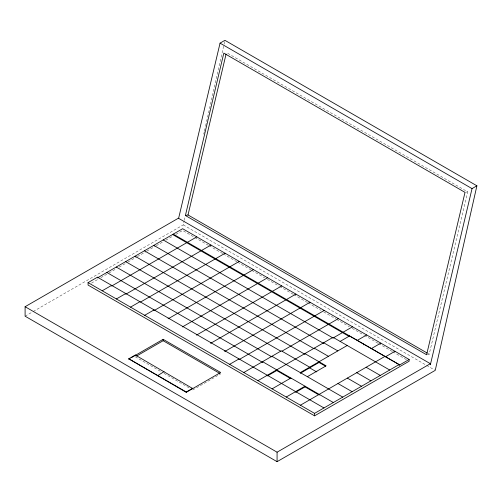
<?xml version="1.0" encoding="UTF-8"?>
<svg xmlns="http://www.w3.org/2000/svg" width="502" height="502" viewBox="0 0 502 502"><rect width="100%" height="100%" fill="white"/><g stroke="black" fill="none" stroke-linecap="round" stroke-linejoin="round"><path stroke-width="0.38" stroke-dasharray="2.51 1.88" d="M33.245 311.497L183.261 224.883L184.121 221.075M184.29 220.309L185.156 216.5M203.749 134.134L204.264 131.844M204.439 131.078L205.475 126.504M205.644 125.745L223.898 44.904M224.068 44.138L224.927 40.329M427.252 354.625L429.21 354.211L467.626 191.82L226.433 52.566M25.1 316.197L32.567 311.886M91.446 283.122L98.197 279.219M100.902 277.662L108.332 273.37M109.009 272.981L116.439 268.689M119.143 267.133L127.251 262.452M127.928 262.057L136.707 256.986M137.385 256.597L146.164 251.527M146.841 251.138L155.626 246.068M156.298 245.679L163.056 241.776M165.76 240.22L173.19 235.927M175.895 234.365L182.646 230.468L194.174 237.12M192.768 389.979L220.623 373.896M465.668 192.235L467.626 191.82M427.855 353.427L429.21 354.211M183.261 224.883L434.55 369.968M194.851 237.515L208.418 245.346M209.096 245.735L222.656 253.566M223.334 253.956L236.9 261.787M237.578 262.176L251.138 270.007M251.816 270.402L264.698 277.838M267.415 279.407L278.943 286.058M279.62 286.454L293.181 294.285M293.858 294.674L307.425 302.505M308.102 302.894L320.985 310.336M323.696 311.899L335.907 318.946M336.585 319.341L349.467 326.777M352.178 328.346L363.705 334.997M364.383 335.392L377.95 343.224M378.627 343.613L392.187 351.444M392.865 351.833L406.432 359.664M135.289 356.796L161.355 371.844M164.028 373.388L190.095 388.435"/><path stroke-width="0.75" d="M476.9 185.803L435.234 370.363L277.073 461.671L25.1 316.197L25.1 306.716L178.392 218.213L430.358 363.693L430.358 364.741L472.031 188.614L476.9 185.803L224.927 40.329L220.058 43.141L178.568 218.508M185.401 215.509L223.823 53.118L465.015 192.373L426.6 354.763L185.401 215.509L188.012 214.956L427.177 353.038M188.012 214.956L226.069 54.09M97.457 277.192L97.457 277.895L182.646 228.711L409.143 359.476L409.143 361.233L314.559 415.838L88.063 285.073L88.063 282.613L97.457 277.192L323.953 407.957M102.22 290.783L111.613 285.368L111.613 286.065L186.731 242.698M187.415 242.303L196.803 236.881M116.376 298.96L125.77 293.538L125.77 294.241M126.441 293.852L200.888 250.874M201.572 250.479L210.959 245.058M130.533 307.13L139.926 301.708M140.591 302.028L215.044 259.045M215.728 258.649L225.116 253.228M144.689 315.306L154.076 309.885L154.076 310.587L229.194 267.215M229.878 266.826L239.272 261.404M168.904 318.375L243.351 275.391M244.035 274.996L253.428 269.574M182.389 326.934L257.507 283.561M258.191 283.166L267.585 277.744M131.38 357.644L163.144 339.308L220.623 372.49L186.255 392.332L128.776 358.798L135.289 355.039L192.768 388.573M128.776 359.15L130.081 358.397M136.613 356.031L163.144 340.714L219.945 373.507M271.664 291.737L196.546 335.104L196.546 334.401M272.348 291.342L281.741 285.92M285.82 299.907L210.702 343.28L210.702 342.577M286.504 299.512L295.891 294.09M164.028 371.631L157.515 375.741M299.976 308.084L224.858 351.45L224.858 350.747M300.66 307.688L310.048 302.267M229.627 364.339L239.015 358.924M239.015 359.62L314.133 316.254M314.817 315.858L324.204 310.437M128.776 358.798L186.255 391.98L192.768 388.222M243.784 372.515L281.34 350.829L309.652 367.175L309.652 367.878L316.084 371.593M282.011 351.143L328.289 324.43M328.973 324.035L338.361 318.613M257.934 380.685L333.052 337.319L389.677 370.012M267.999 375.584L276.715 370.545L290.871 378.721L290.871 378.019L272.09 388.862M163.181 239.95L333.052 338.022L342.446 332.6M343.13 332.205L352.517 326.783M340.13 341.404L349.524 335.982L399.065 364.59L399.065 365.293L409.143 359.476M300.265 372.597L347.208 345.489M300.265 373.3L319.04 362.457L325.478 366.171M357.286 340.381L366.673 334.959M307.337 376.682L326.118 365.839L304.883 353.584L304.883 354.286L135.013 256.208M286.247 397.032L305.028 386.189L305.028 386.891L318.513 394.679M295.64 392.313L305.028 386.891M371.442 348.551L380.83 343.13M300.403 405.208L384.915 356.414M385.599 356.721L394.986 351.3M88.063 282.613L314.559 413.378L399.065 364.59M25.1 306.716L277.073 452.189L430.358 363.693M220.058 43.141L472.031 188.614M173.259 234.133L399.749 364.898M172.575 234.528L349.524 336.685L349.524 335.982M337.821 350.911L323.664 342.74L323.664 343.443M366.134 367.257L380.29 375.433M153.794 245.371L322.993 343.054M328.433 356.332L314.277 348.162L314.277 348.865M356.74 372.679L370.896 380.855M144.407 250.787L313.599 348.476M347.353 378.1L361.509 386.276M337.965 383.522L352.122 391.692M125.625 261.63L280.668 351.143M342.728 397.113L271.952 356.251L271.952 356.953M116.238 267.051L271.275 356.564M333.341 402.535L262.559 361.672L262.559 362.375L106.844 272.473M363.68 344.159L363.68 344.861M333.052 337.319L333.052 338.022M319.184 394.365L319.184 395.068M319.04 361.754L319.04 362.457M316.731 371.26L316.731 371.963M314.559 413.378L314.559 415.838M277.073 452.189L277.073 461.671M276.715 369.848L276.715 370.545M267.328 375.264L267.328 375.967M186.255 391.98L186.255 392.332M168.233 318.055L168.233 318.757M163.144 339.308L163.144 340.714M135.289 355.039L135.289 355.391"/></g></svg>
